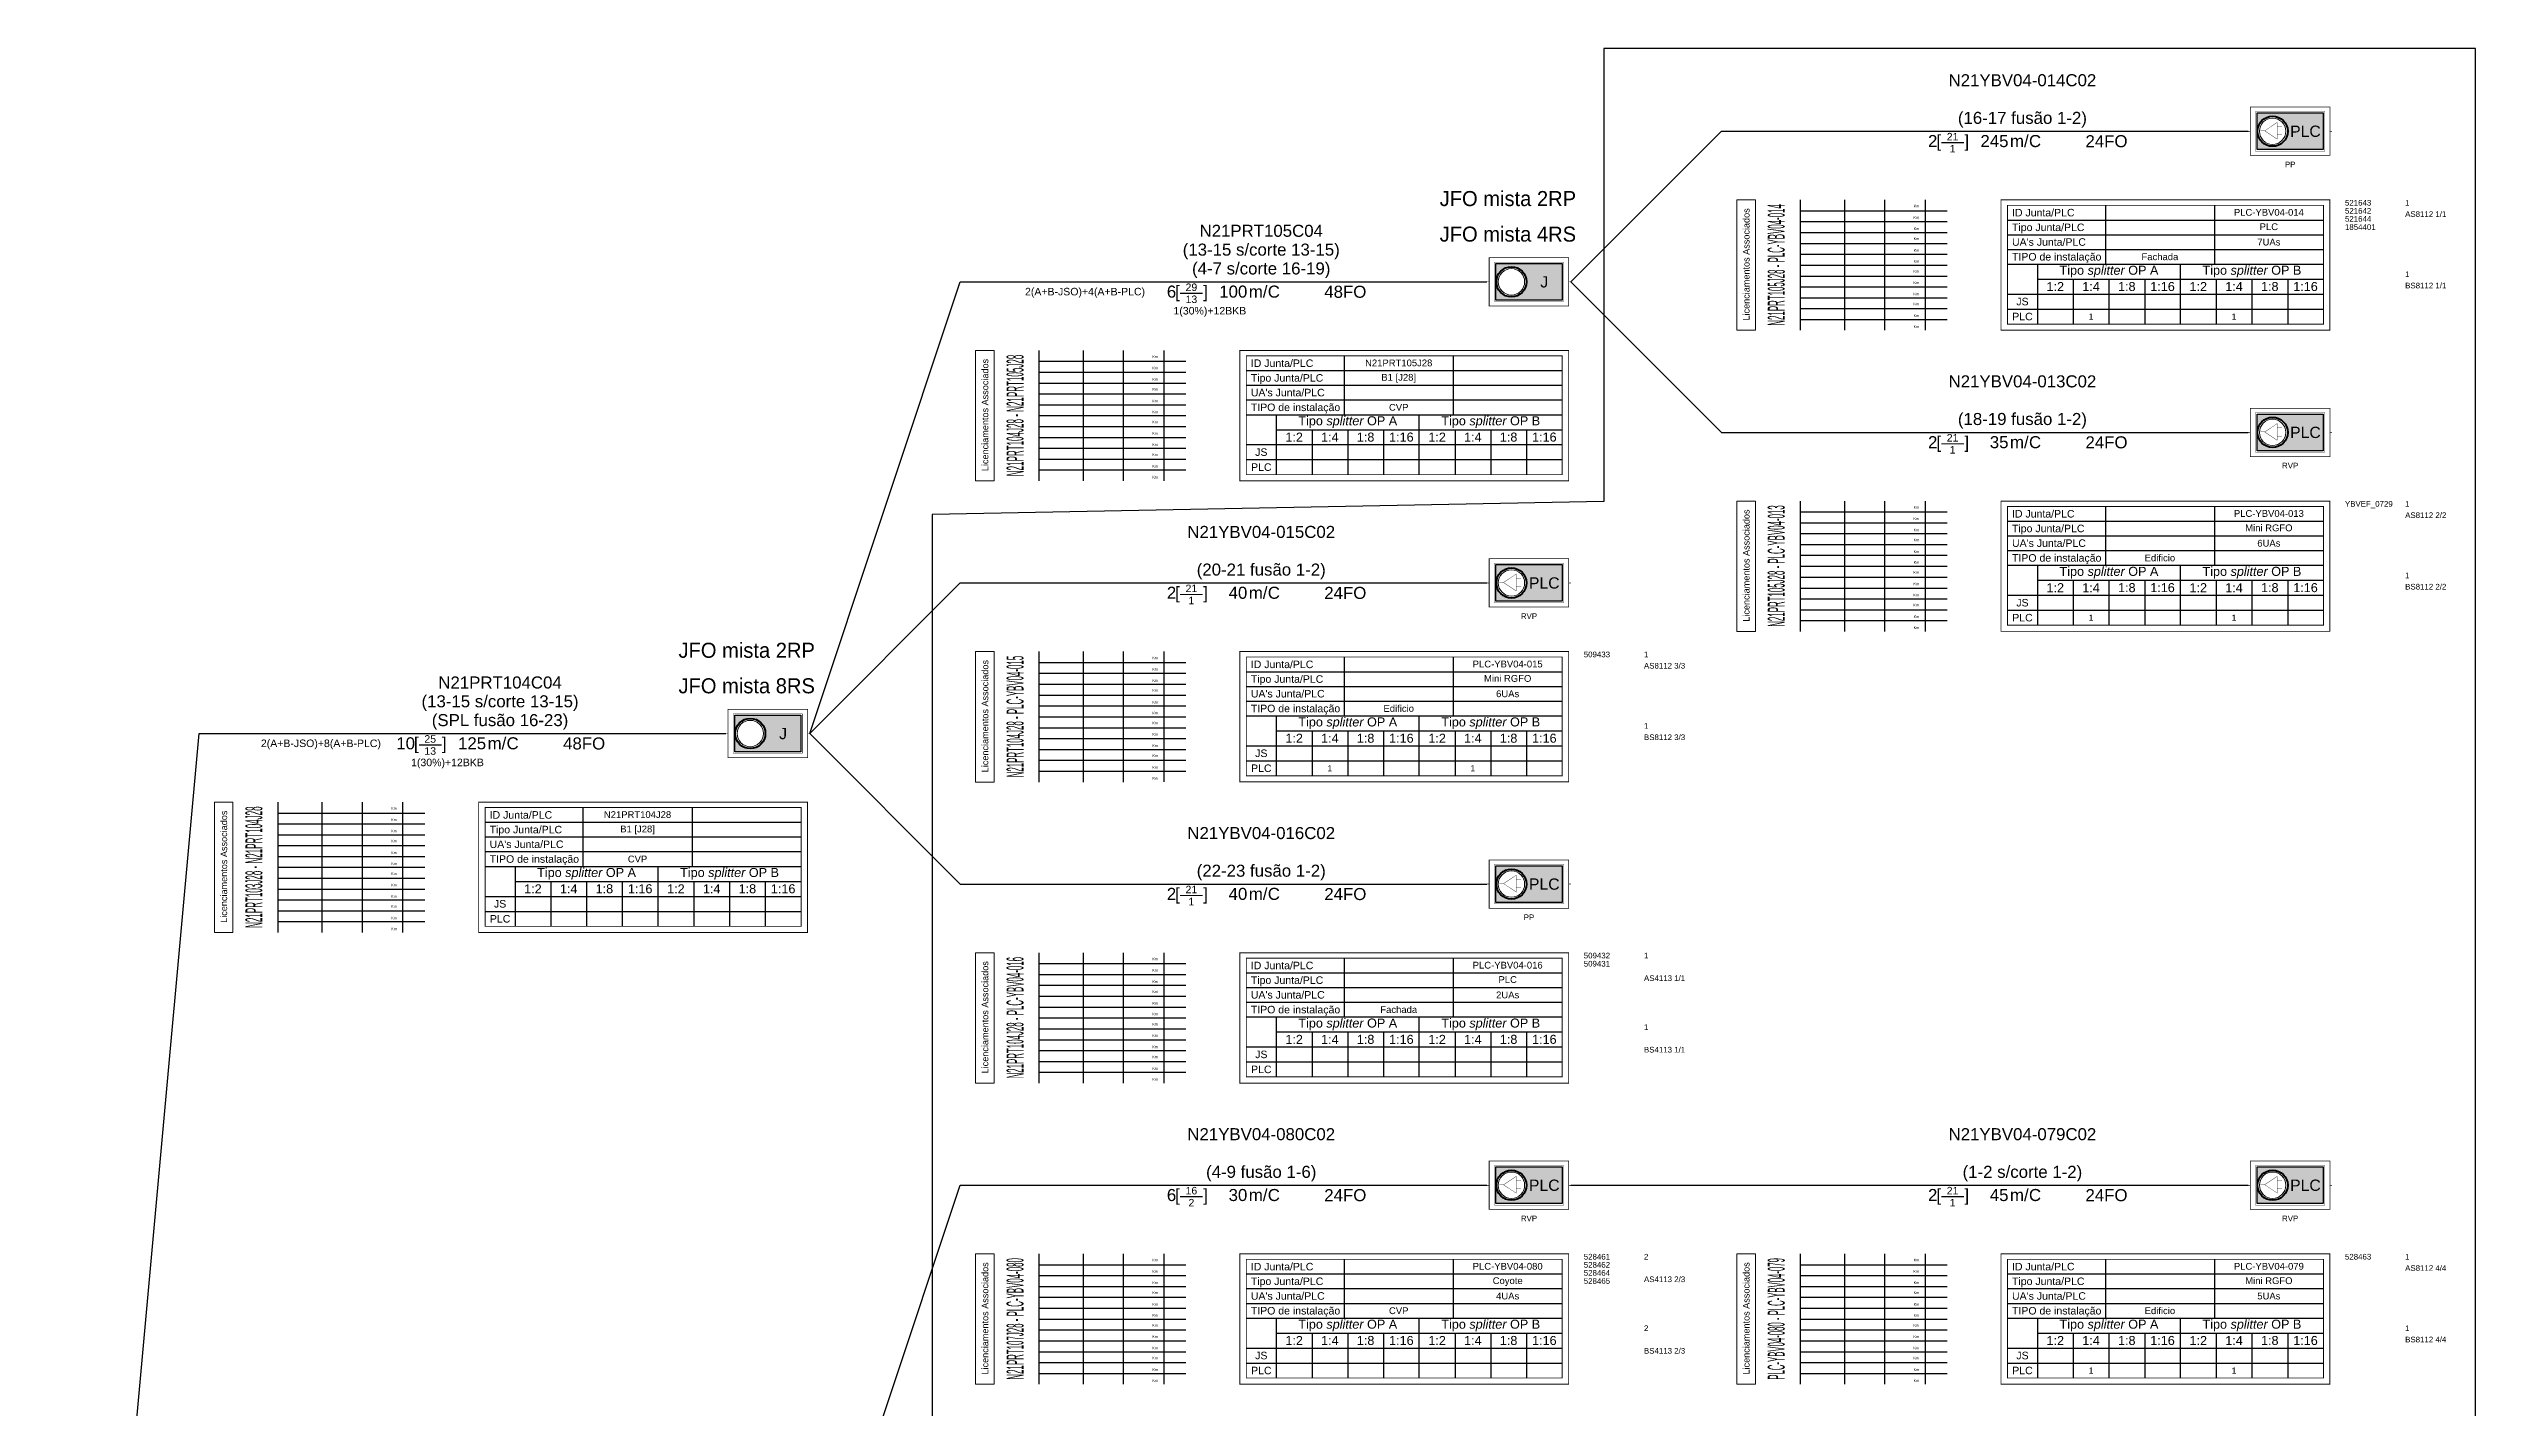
# Model space of a CAD drawing. Header units: metres. Extents: x 288 to 1034, y 827 to 7702.
# Drawn here: x 487.8 to 810.3, y 6764.5 to 6945 of the extents above; entities that cross this region are included whole.
import ezdxf
from ezdxf.enums import TextEntityAlignment as Align

# ---------------------------------------------------------------- set-up
doc = ezdxf.new("R2010")
doc.units = ezdxf.units.M
doc.header["$MEASUREMENT"] = 0
doc.set_wipeout_variables(frame=1)
for name, color, linetype in [('3-PROJ_FTTH_CABO', 7, 'Continuous'), ('3-PROJ_FTTH_JUNTA', 7, 'Continuous'), ('3-PROJ_FTTH_LICENCIAMENTOS', 7, 'Continuous'), ('3-PROJ_FTTH_PLC', 7, 'Continuous'), ('Ajusa STCE', 7, 'Continuous'), ('Licenciamentos Porto_4', 1, 'Continuous')]:
    doc.layers.add(name, color=color, linetype=linetype)
doc.styles.add('ARIAL', font='')
doc.styles.get('ARIAL').set_extended_font_data('Arial')

# ---------------------------------------------------------------- blocks, each defined once
blk = doc.blocks.new('*U9')
blk.add_hatch(color=31).paths.add_polyline_path([(9.97, -2.44), (1.18, -2.44), (1.18, 2.44), (9.97, 2.44)])
at = {"color": 7}
for points, const_width in [([(10.86, -3.21), (0.29, -3.21), (0.29, 3.21), (10.86, 3.21)], 0.0929), ([(10.17, -2.63), (0.99, -2.63), (0.99, 2.63), (10.17, 2.63)], 0.0465)]:
    blk.add_lwpolyline(points, close=True, dxfattribs=dict(at, const_width=const_width))
for points, const_width in [([(0.29, 0), (0, 0)], 0.0743), ([(11.15, 0), (10.86, 0)], 0.0743), ([(-40.78, -1.52), (-37.77, -1.52)], 0.15)]:
    blk.add_lwpolyline(points, dxfattribs=dict(at, const_width=const_width))
at = {"color": 31}
blk.add_lwpolyline([(9.97, -2.44), (1.18, -2.44), (1.18, 2.44), (9.97, 2.44)], close=True, dxfattribs=at)
at = {"color": 7, "ltscale": 0.001}
blk.add_lwpolyline([(10.86, -9.12, 0.12, 0.12, 0), (10.86, -9.12, 0.12, 0.12, 0), (-32.84, -9.12, 0.12, 0.12, 0), (-32.84, -26.43, 0.12, 0.12, 0), (10.86, -26.43, 0.12, 0.12, 0), (10.86, -26.43, 0.12, 0.12, 0), (10.86, -9.12, 0, 0, 0)], format="xyseb", dxfattribs=at)
at = {"color": 7, "ltscale": 0.001, "const_width": 0.12}
blk.add_lwpolyline([(10, -25.61), (10, -25.61), (-31.98, -25.61), (-31.98, -9.84), (10, -9.84), (10, -9.84)], close=True, dxfattribs=at)
at = {"color": 7}
for points in [[(-31.98, -11.79), (10, -11.79)], [(-18.98, -9.84), (-18.98, -17.65)], [(-4.49, -9.84), (-4.49, -17.65)], [(-31.98, -13.74), (10, -13.74)], [(-31.98, -15.69), (10, -15.69)], [(-31.98, -17.65), (10, -17.65)], [(-28, -17.65), (-28, -25.61)], [(-9, -25.61), (-9, -17.65)], [(-31.98, -21.63), (10, -21.63)], [(-28, -19.64), (10, -19.64)], [(-23.25, -19.64), (-23.25, -25.61)], [(-18.5, -19.64), (-18.5, -25.61)], [(-13.75, -19.64), (-13.75, -25.61)], [(-4.25, -19.64), (-4.25, -25.61)], [(0.5, -19.64), (0.5, -25.61)], [(5.25, -19.64), (5.25, -25.61)], [(-31.98, -23.62), (10, -23.62)], [(-31.98, -23.62), (-13.57, -23.62), (10, -23.62)]]:
    blk.add_lwpolyline(points, dxfattribs=at)
at = {"color": 7, "style": 'ARIAL'}
blk.add_text('[     ]  ', height=1.6, dxfattribs=at).set_placement((-35.85, -0.5), align=Align.TOP_RIGHT)
for s, p in [('Tipo Junta/PLC', (-31.38, -12.76)), ('ID Junta/PLC', (-31.38, -10.81)), ('TIPO de instalação', (-31.38, -16.67)), ("UA's Junta/PLC", (-31.38, -14.71))]:
    blk.add_text(s, height=1, dxfattribs=at).set_placement(p, align=Align.MIDDLE_LEFT)
for s, p in [('JS', (-29.99, -22.62)), ('PLC', (-29.99, -24.61))]:
    blk.add_text(s, height=1, dxfattribs=at).set_placement(p, align=Align.MIDDLE_CENTER)
at = {"insert": (-31.65, -0.5), "char_height": 1.6, "width": 2.8224, "attachment_point": 1, "style": 'ARIAL'}
blk.add_mtext('m/', dxfattribs=at)
at = {"color": 7, "ltscale": 0.001, "char_height": 1.2, "attachment_point": 5, "style": 'ARIAL'}
for s, insert, width in [('{\\C114;Tipo \\fArial|b0|i1|c0|p34;splitter\\fArial|b0|i0|c0|p34; OP A}', (-18.5, -18.64), 14.6912), ('{\\C10;Tipo \\fArial|b0|i1|c0|p34;splitter\\fArial|b0|i0|c0|p34; OP B}', (0.5, -18.64), 14.6912), ('{\\C114;1:2}', (-25.63, -20.63), 4.1115), ('{\\C114;1:4}', (-20.88, -20.63), 4.1115), ('{\\C114;1:8}', (-16.13, -20.63), 4.1115), ('{\\C114;1:16}', (-11.38, -20.63), 4.1115), ('{\\C10;1:2}', (-6.63, -20.63), 4.1115), ('{\\C10;1:4}', (-1.88, -20.63), 4.1115), ('{\\C10;1:8}', (2.87, -20.63), 4.1115), ('{\\C10;1:16}', (7.62, -20.63), 4.1115)]:
    blk.add_mtext(s, dxfattribs=dict(at, insert=insert, width=width))
at = {"color": 7, "style": 'ARIAL'}
for tag, p in [('ID_CABO', (-30, 5.5)), ('ID_CABO2', (-30, 3)), ('ID_CABO3', (-30, 0.5))]:
    blk.add_attdef(tag, text='', height=1.6, dxfattribs=at).set_placement(p, align=Align.BOTTOM_CENTER)
at = {"color": 7, "lineweight": 0, "style": 'ARIAL'}
blk.add_attdef('FO_ACTIVAS', text='', height=1.6, dxfattribs=at).set_placement((-41.3, -0.5), align=Align.TOP_RIGHT)
for tag, height, p in [('FO_RESERVA', 1, (-39.28, -2.32)), ('FO_MORTAS', 1, (-39.28, -0.72)), ('TIPO_PLC', 0.9, (2.75, -12.68)), ('PLC', 0.9, (2.75, -10.77)), ('UA_PLC', 0.9, (2.75, -14.72)), ('INSTALACAO', 0.9, (-11.73, -16.67)), ('NPOL_CVP', 0.9, (2.75, -16.66))]:
    blk.add_attdef(tag, text='', height=height, dxfattribs=at).set_placement(p, align=Align.MIDDLE_CENTER)
at = {"color": 7, "style": 'ARIAL'}
blk.add_attdef('METROS', text='', height=1.6, dxfattribs=at).set_placement((-31.85, -0.5), align=Align.TOP_RIGHT)
for tag, height, p in [('TIPO_INSTALACAO', 1.6, (-29.13, -0.5)), ('CAPACIDADE', 1.6, (-21.62, -0.52)), ('BID1', 0.75, (12.86, -9.12)), ('BID2', 0.75, (12.86, -10.2)), ('BID3', 0.75, (12.86, -11.27)), ('BID4', 0.75, (12.86, -12.35)), ('BID5', 0.75, (12.86, -13.42)), ('BID6', 0.75, (12.86, -14.5)), ('BID7', 0.75, (12.86, -15.57)), ('BID8', 0.75, (12.86, -16.65)), ('BID9', 0.75, (12.86, -17.73)), ('BID10', 0.75, (12.86, -18.8)), ('BID11', 0.75, (12.86, -19.88)), ('BID12', 0.75, (12.86, -20.95)), ('BID13', 0.75, (12.86, -22.03)), ('BID14', 0.75, (12.86, -23.11)), ('BID15', 0.75, (12.86, -24.18)), ('BID16', 0.75, (12.86, -25.26)), ('BID17', 0.75, (12.86, -26.33)), ('BID18', 0.75, (12.86, -27.41)), ('BID19', 0.75, (12.86, -28.49)), ('BID20', 0.75, (12.86, -29.56)), ('BID21', 0.75, (12.86, -30.64)), ('BID22', 0.75, (12.86, -31.71)), ('BID23', 0.75, (12.86, -32.79)), ('BID24', 0.75, (12.86, -33.86))]:
    blk.add_attdef(tag, text='', height=height, dxfattribs=at).set_placement(p, align=Align.TOP_LEFT)
at = {"color": 1, "lineweight": 0, "style": 'ARIAL'}
blk.add_attdef('ALOCAÇÃO_RDS', text='', height=0.8, dxfattribs=at).set_placement((-0.89, -4.35), align=Align.MIDDLE_RIGHT)
at = {"color": 7, "style": 'ARIAL'}
for tag, p in [('N_RAISER(X)', (5.58, -4.41)), ('F.B.(X)', (5.58, -5.81))]:
    blk.add_attdef(tag, text='', height=0.75, dxfattribs=at).set_placement(p, align=Align.MIDDLE_CENTER)
at = {"color": 1, "lineweight": 0, "style": 'ARIAL'}
blk.add_attdef('FO_RDS', text='', height=0.8, dxfattribs=at).set_placement((12.09, -4.35), align=Align.MIDDLE_LEFT)
at = {"color": 7, "lineweight": 0, "style": 'ARIAL'}
blk.add_attdef('MORADA', text='', height=0.75, dxfattribs=at).set_placement((10.86, -7.21), align=Align.MIDDLE_RIGHT)
at = {"color": 114, "style": 'ARIAL'}
for tag, p in [('FA_OPA', (20.86, -9.12)), ('A_SPL_1', (20.86, -10.62)), ('A_SPL_2', (20.86, -12.12)), ('A_SPL_3', (20.86, -13.62)), ('A_SPL_4', (20.86, -15.12)), ('A_SPL_5', (20.86, -16.62))]:
    blk.add_attdef(tag, text='', height=0.75, dxfattribs=at).set_placement(p, align=Align.TOP_LEFT)
at = {"color": 1, "style": 'ARIAL'}
for tag, p in [('FA_OPB', (20.86, -18.62)), ('B_SPL_1', (20.86, -20.12)), ('B_SPL_2', (20.86, -21.62)), ('B_SPL_3', (20.86, -23.12)), ('B_SPL_4', (20.86, -24.62)), ('B_SPL_5', (20.86, -26.12))]:
    blk.add_attdef(tag, text='', height=0.75, dxfattribs=at).set_placement(p, align=Align.TOP_LEFT)
at = {"color": 114, "style": 'ARIAL'}
for tag, p in [('(J)1:2_A', (-25.63, -22.62)), ('(J)1:4_A', (-20.88, -22.62)), ('(J)1:8_A', (-16.13, -22.62)), ('(J)1:16_A', (-11.38, -22.62)), ('(P)1:2_A', (-25.63, -24.61)), ('(P)1:4_A', (-20.88, -24.61)), ('(P)1:8_A', (-16.13, -24.61)), ('(P)1:16_A', (-11.38, -24.61))]:
    blk.add_attdef(tag, text='', height=0.8, dxfattribs=at).set_placement(p, align=Align.MIDDLE_CENTER)
at = {"color": 10, "style": 'ARIAL'}
for tag, p in [('(J)1:2_B', (-6.63, -22.62)), ('(J)1:4_B', (-1.88, -22.62)), ('(J)1:8_B', (2.87, -22.62)), ('(J)1:16_B', (7.62, -22.62)), ('(P)1:2_B', (-6.63, -24.61)), ('(P)1:4_B', (-1.88, -24.61)), ('(P)1:8_B', (2.87, -24.61)), ('(P)1:16_B', (7.62, -24.61))]:
    blk.add_attdef(tag, text='', height=0.8, dxfattribs=at).set_placement(p, align=Align.MIDDLE_CENTER)
at = {"color": 7, "lineweight": 0}
blk.add_wipeout([(3.7, -1.95), (3.43, -1.99), (3.09, -2), (2.79, -1.95), (2.57, -1.88), (2.34, -1.78), (2.03, -1.59), (1.77, -1.34), (1.58, -1.1), (1.47, -0.92), (1.35, -0.61), (1.28, -0.33), (1.25, 0), (1.3, 0.42), (1.38, 0.7), (1.51, 0.98), (1.63, 1.17), (1.83, 1.4), (1.98, 1.55), (2.18, 1.69), (2.4, 1.81), (2.69, 1.92), (2.92, 1.97), (3.27, 2), (3.51, 1.99), (3.73, 1.94), (3.98, 1.87), (4.15, 1.79), (4.31, 1.7), (4.51, 1.56), (4.66, 1.42), (4.79, 1.28), (4.96, 1.05), (5.05, 0.88), (5.15, 0.64), (5.21, 0.41), (5.25, 0.11), (5.23, -0.32), (5.19, -0.52), (5.11, -0.74), (4.96, -1.04), (4.78, -1.3), (4.57, -1.51), (4.25, -1.74), (3.96, -1.87)], dxfattribs=at)
at = {"color": 7, "const_width": 0.0465}
for points in [[(1.63, 0.06), (2.2, 0.06)], [(3.87, 0.62), (4.5, 0.62)], [(3.87, -0.49), (4.5, -0.49)]]:
    blk.add_lwpolyline(points, dxfattribs=at)
blk.add_lwpolyline([(2.2, 0.06), (3.87, -1.05), (3.87, 1.18)], close=True, dxfattribs=at)
at = {"color": 7, "lineweight": 40}
blk.add_circle((3.25, 0), 2, dxfattribs=at)
at = {"color": 7, "lineweight": 0}
blk.add_circle((3.25, 0), 1.75, dxfattribs=at)
blk.add_circle((3.25, 0), 1.75, dxfattribs=at)
at = {"color": 7, "style": 'ARIAL'}
blk.add_text('PLC', height=1.5, dxfattribs=at).set_placement((7.61, 0), align=Align.MIDDLE_CENTER)
blk = doc.blocks.new('Troço Sinoptico')
at = {"color": 7, "lineweight": 0, "style": 'ARIAL'}
for tag, p in [('D1', (-16.57, -9.75)), ('T1', (-10.78, -9.77)), ('E1', (-1.22, -9.77)), ('D2', (-16.57, -11.26))]:
    blk.add_attdef(tag, text='', height=0.631, dxfattribs=at).set_placement(p, align=Align.MIDDLE_CENTER)
blk.add_attdef('XXX1', text='', height=0.631, dxfattribs=at).set_placement((-4.58, -9.81), align=Align.MIDDLE_RIGHT)
at = {"color": 7}
blk.add_wipeout([(-27.96, -26.44), (-27.96, -9.12), (0, -9.12), (0, -26.43)], dxfattribs=at)
at = {"color": 7, "lineweight": 0}
blk.add_lwpolyline([(-27.96, -26.44), (-25.49, -26.44), (-25.49, -9.12), (-27.96, -9.12)], close=True, dxfattribs=at)
at = {"color": 7}
for points in [[(-19.54, -9.12), (-19.54, -26.44)], [(-13.66, -9.12), (-13.66, -17.78)], [(-8.33, -9.12), (-8.33, -17.78)], [(-2.94, -9.12), (-2.94, -17.77)], [(-19.54, -10.56), (0, -10.56)], [(-19.54, -12), (0, -12)], [(-19.54, -13.44), (0, -13.44)], [(-19.54, -14.89), (0, -14.89)], [(-19.54, -16.33), (0, -16.33)], [(-19.54, -17.77), (0, -17.77)], [(-19.54, -19.23), (0, -19.23)], [(-13.66, -17.78), (-13.66, -26.44)], [(-8.33, -17.78), (-8.33, -26.44)], [(-2.94, -17.78), (-2.94, -26.43)], [(-19.54, -20.67), (0, -20.67)], [(-19.54, -22.11), (0, -22.11)], [(-19.54, -23.55), (0, -23.55)], [(-19.54, -24.99), (0, -24.99)]]:
    blk.add_lwpolyline(points, dxfattribs=at)
at = {"color": 7, "lineweight": 0, "true_color": 0xffffff, "insert": (-26.69, -17.69), "char_height": 0.865, "width": 17.7947, "attachment_point": 5, "rotation": 90, "style": 'ARIAL'}
blk.add_mtext('Licenciamentos Associados', dxfattribs=at)
at = {"color": 7, "lineweight": 0, "char_height": 0.355, "width": 6.2282, "attachment_point": 2, "style": 'ARIAL'}
for insert in [(-4.1, -11.28), (-4.09, -9.77), (-4.09, -12.78), (-4.09, -14.1), (-4.09, -15.66), (-4.1, -18.43), (-4.09, -17.1), (-4.1, -19.94), (-4.1, -21.44), (-4.1, -22.77), (-4.09, -24.32), (-4.09, -25.77)]:
    blk.add_mtext('Km', dxfattribs=dict(at, insert=insert))
at = {"color": 7, "lineweight": 0, "style": 'ARIAL', "width": 0.580821}
blk.add_attdef('ORIGEM-DESTINO', text='', height=2.25, rotation=90, dxfattribs=at).set_placement((-21.59, -25.83), (-21.59, -9.68), align=Align.FIT)
at = {"color": 7, "lineweight": 0, "style": 'ARIAL'}
for tag, p in [('D3', (-16.57, -12.76)), ('T2', (-10.78, -11.28)), ('T3', (-10.78, -12.77)), ('E2', (-1.22, -11.3)), ('E3', (-1.22, -12.78)), ('D4', (-16.57, -14.09)), ('D5', (-16.57, -15.64)), ('T4', (-10.78, -14.1)), ('T5', (-10.78, -15.65)), ('E4', (-1.22, -14.1)), ('E5', (-1.22, -15.65)), ('D6', (-16.57, -17.08)), ('D7', (-16.57, -18.42)), ('T6', (-10.78, -17.09)), ('T7', (-10.78, -18.43)), ('E7', (-1.22, -18.43)), ('E6', (-1.22, -17.09)), ('D10', (-16.57, -22.75)), ('D8', (-16.57, -19.93)), ('D9', (-16.57, -21.42)), ('T10', (-10.78, -22.77)), ('T8', (-10.79, -19.94)), ('T9', (-10.79, -21.44)), ('E10', (-1.22, -22.77)), ('E8', (-1.22, -19.97)), ('E9', (-1.22, -21.45)), ('D11', (-16.57, -24.3)), ('D12', (-16.57, -25.74)), ('T12', (-10.79, -25.76)), ('T11', (-10.79, -24.31)), ('E11', (-1.22, -24.31)), ('E12', (-1.22, -25.76))]:
    blk.add_attdef(tag, text='', height=0.631, dxfattribs=at).set_placement(p, align=Align.MIDDLE_CENTER)
for tag, p in [('XXX2', (-4.59, -11.32)), ('XXX3', (-4.58, -12.81)), ('XXX4', (-4.59, -14.14)), ('XXX5', (-4.58, -15.69)), ('XXX7', (-4.59, -18.47)), ('XXX6', (-4.58, -17.13)), ('XXX10', (-4.59, -22.81)), ('XXX8', (-4.59, -19.98)), ('XXX9', (-4.59, -21.48)), ('XXX11', (-4.58, -24.35)), ('XXX12', (-4.58, -25.8))]:
    blk.add_attdef(tag, text='', height=0.631, dxfattribs=at).set_placement(p, align=Align.MIDDLE_RIGHT)
at = {"color": 7, "lineweight": 0, "style": 'ARIAL', "flags": 1}
blk.add_attdef('ID', text='', height=0.631, dxfattribs=at).set_placement((-13.98, -27.67), align=Align.MIDDLE_CENTER)
at = {"layer": 'Defpoints', "flags": 1}
for tag, p in [('TROCO', (-28.25, -8.29)), ('GAMA', (-13.98, -8.55))]:
    blk.add_attdef(tag, p, '', height=2.16, dxfattribs=at)
blk = doc.blocks.new('*U6')
blk.add_hatch(color=31).paths.add_polyline_path([(9.97, -2.44), (1.18, -2.44), (1.18, 2.44), (9.97, 2.44)])
at = {"color": 7}
for points, const_width in [([(10.86, -3.21), (0.29, -3.21), (0.29, 3.21), (10.86, 3.21)], 0.0929), ([(10.17, -2.63), (0.99, -2.63), (0.99, 2.63), (10.17, 2.63)], 0.0465)]:
    blk.add_lwpolyline(points, close=True, dxfattribs=dict(at, const_width=const_width))
for points, const_width in [([(0.29, 0), (0, 0)], 0.0743), ([(11.15, 0), (10.86, 0)], 0.0743), ([(-40.78, -1.52), (-37.77, -1.52)], 0.15)]:
    blk.add_lwpolyline(points, dxfattribs=dict(at, const_width=const_width))
at = {"color": 31}
blk.add_lwpolyline([(9.97, -2.44), (1.18, -2.44), (1.18, 2.44), (9.97, 2.44)], close=True, dxfattribs=at)
at = {"color": 7, "ltscale": 0.001}
blk.add_lwpolyline([(10.86, -9.12, 0.12, 0.12, 0), (10.86, -9.12, 0.12, 0.12, 0), (-32.84, -9.12, 0.12, 0.12, 0), (-32.84, -26.43, 0.12, 0.12, 0), (10.86, -26.43, 0.12, 0.12, 0), (10.86, -26.43, 0.12, 0.12, 0), (10.86, -9.12, 0, 0, 0)], format="xyseb", dxfattribs=at)
at = {"color": 7, "ltscale": 0.001, "const_width": 0.12}
blk.add_lwpolyline([(10, -25.61), (10, -25.61), (-31.98, -25.61), (-31.98, -9.84), (10, -9.84), (10, -9.84)], close=True, dxfattribs=at)
at = {"color": 7}
for points in [[(-31.98, -11.79), (10, -11.79)], [(-18.98, -9.84), (-18.98, -17.65)], [(-4.49, -9.84), (-4.49, -17.65)], [(-31.98, -13.74), (10, -13.74)], [(-31.98, -15.69), (10, -15.69)], [(-31.98, -17.65), (10, -17.65)], [(-28, -17.65), (-28, -25.61)], [(-9, -25.61), (-9, -17.65)], [(-31.98, -21.63), (10, -21.63)], [(-28, -19.64), (10, -19.64)], [(-23.25, -19.64), (-23.25, -25.61)], [(-18.5, -19.64), (-18.5, -25.61)], [(-13.75, -19.64), (-13.75, -25.61)], [(-4.25, -19.64), (-4.25, -25.61)], [(0.5, -19.64), (0.5, -25.61)], [(5.25, -19.64), (5.25, -25.61)], [(-31.98, -23.62), (10, -23.62)], [(-31.98, -23.62), (-13.57, -23.62), (10, -23.62)]]:
    blk.add_lwpolyline(points, dxfattribs=at)
at = {"color": 7, "style": 'ARIAL'}
for s, height, p in [('J', 1.5, (7.61, 0)), ('JS', 1, (-29.99, -22.62)), ('PLC', 1, (-29.99, -24.61))]:
    blk.add_text(s, height=height, dxfattribs=at).set_placement(p, align=Align.MIDDLE_CENTER)
blk.add_text('[     ]  ', height=1.6, dxfattribs=at).set_placement((-35.85, -0.5), align=Align.TOP_RIGHT)
for s, p in [('Tipo Junta/PLC', (-31.38, -12.76)), ('ID Junta/PLC', (-31.38, -10.81)), ('TIPO de instalação', (-31.38, -16.67)), ("UA's Junta/PLC", (-31.38, -14.71))]:
    blk.add_text(s, height=1, dxfattribs=at).set_placement(p, align=Align.MIDDLE_LEFT)
at = {"insert": (-31.65, -0.5), "char_height": 1.6, "width": 2.8224, "attachment_point": 1, "style": 'ARIAL'}
blk.add_mtext('m/', dxfattribs=at)
at = {"color": 7, "ltscale": 0.001, "char_height": 1.2, "attachment_point": 5, "style": 'ARIAL'}
for s, insert, width in [('{\\C114;Tipo \\fArial|b0|i1|c0|p34;splitter\\fArial|b0|i0|c0|p34; OP A}', (-18.5, -18.64), 14.6912), ('{\\C10;Tipo \\fArial|b0|i1|c0|p34;splitter\\fArial|b0|i0|c0|p34; OP B}', (0.5, -18.64), 14.6912), ('{\\C114;1:2}', (-25.63, -20.63), 4.1115), ('{\\C114;1:4}', (-20.88, -20.63), 4.1115), ('{\\C114;1:8}', (-16.13, -20.63), 4.1115), ('{\\C114;1:16}', (-11.38, -20.63), 4.1115), ('{\\C10;1:2}', (-6.63, -20.63), 4.1115), ('{\\C10;1:4}', (-1.88, -20.63), 4.1115), ('{\\C10;1:8}', (2.87, -20.63), 4.1115), ('{\\C10;1:16}', (7.62, -20.63), 4.1115)]:
    blk.add_mtext(s, dxfattribs=dict(at, insert=insert, width=width))
at = {"color": 7, "style": 'ARIAL'}
for tag, p in [('ID_CABO', (-30, 5.5)), ('ID_CABO2', (-30, 3)), ('ID_CABO3', (-30, 0.5))]:
    blk.add_attdef(tag, text='', height=1.6, dxfattribs=at).set_placement(p, align=Align.BOTTOM_CENTER)
at = {"color": 7, "lineweight": 0, "style": 'ARIAL'}
blk.add_attdef('FO_ACTIVAS', text='', height=1.6, dxfattribs=at).set_placement((-41.3, -0.5), align=Align.TOP_RIGHT)
for tag, height, p in [('FO_RESERVA', 1, (-39.28, -2.32)), ('FO_MORTAS', 1, (-39.28, -0.72)), ('TIPO_JUNTA', 0.9, (-11.73, -12.68)), ('JUNTA', 0.9, (-11.73, -10.77)), ('INSTALACAO', 0.9, (-11.73, -16.67)), ('NPOL_CVP', 0.9, (2.75, -16.66))]:
    blk.add_attdef(tag, text='', height=height, dxfattribs=at).set_placement(p, align=Align.MIDDLE_CENTER)
at = {"color": 7, "style": 'ARIAL'}
blk.add_attdef('METROS', text='', height=1.6, dxfattribs=at).set_placement((-31.85, -0.5), align=Align.TOP_RIGHT)
for tag, p in [('TIPO_INSTALACAO', (-29.13, -0.5)), ('CAPACIDADE', (-21.62, -0.52))]:
    blk.add_attdef(tag, text='', height=1.6, dxfattribs=at).set_placement(p, align=Align.TOP_LEFT)
at = {"color": 4, "lineweight": 0, "style": 'ARIAL'}
blk.add_attdef('ALOCAÇÃO_RDP', text='', height=0.8, dxfattribs=at).set_placement((-0.91, -2.81), align=Align.MIDDLE_RIGHT)
blk.add_attdef('FO_RDP', text='', height=0.8, dxfattribs=at).set_placement((12.06, -2.81), align=Align.MIDDLE_LEFT)
at = {"color": 5, "lineweight": 0, "style": 'ARIAL'}
blk.add_attdef('FO_RTR+BKB', text='', height=0.8, dxfattribs=at).set_placement((12.07, -1.2), align=Align.MIDDLE_LEFT)
at = {"color": 1, "lineweight": 0, "style": 'ARIAL'}
blk.add_attdef('ALOCAÇÃO_RDS', text='', height=0.8, dxfattribs=at).set_placement((-0.89, -4.35), align=Align.MIDDLE_RIGHT)
blk.add_attdef('FO_RDS', text='', height=0.8, dxfattribs=at).set_placement((12.09, -4.35), align=Align.MIDDLE_LEFT)
at = {"color": 7, "lineweight": 0, "style": 'ARIAL'}
blk.add_attdef('MORADA', text='', height=0.75, dxfattribs=at).set_placement((10.86, -7.21), align=Align.MIDDLE_RIGHT)
at = {"color": 114, "style": 'ARIAL'}
for tag, p in [('(J)1:2_A', (-25.63, -22.62)), ('(J)1:4_A', (-20.88, -22.62)), ('(J)1:8_A', (-16.13, -22.62)), ('(J)1:16_A', (-11.38, -22.62)), ('(P)1:2_A', (-25.63, -24.61)), ('(P)1:4_A', (-20.88, -24.61)), ('(P)1:8_A', (-16.13, -24.61)), ('(P)1:16_A', (-11.38, -24.61))]:
    blk.add_attdef(tag, text='', height=0.8, dxfattribs=at).set_placement(p, align=Align.MIDDLE_CENTER)
at = {"color": 10, "style": 'ARIAL'}
for tag, p in [('(J)1:2_B', (-6.63, -22.62)), ('(J)1:4_B', (-1.88, -22.62)), ('(J)1:8_B', (2.87, -22.62)), ('(J)1:16_B', (7.62, -22.62)), ('(P)1:2_B', (-6.63, -24.61)), ('(P)1:4_B', (-1.88, -24.61)), ('(P)1:8_B', (2.87, -24.61)), ('(P)1:16_B', (7.62, -24.61))]:
    blk.add_attdef(tag, text='', height=0.8, dxfattribs=at).set_placement(p, align=Align.MIDDLE_CENTER)
at = {"color": 7, "lineweight": 0}
blk.add_wipeout([(3.7, -1.95), (3.43, -1.99), (3.09, -2), (2.79, -1.95), (2.57, -1.88), (2.34, -1.78), (2.03, -1.59), (1.77, -1.34), (1.58, -1.1), (1.47, -0.92), (1.35, -0.61), (1.28, -0.33), (1.25, 0), (1.3, 0.42), (1.38, 0.7), (1.51, 0.98), (1.63, 1.17), (1.83, 1.4), (1.98, 1.55), (2.18, 1.69), (2.4, 1.81), (2.69, 1.92), (2.92, 1.97), (3.27, 2), (3.51, 1.99), (3.73, 1.94), (3.98, 1.87), (4.15, 1.79), (4.31, 1.7), (4.51, 1.56), (4.66, 1.42), (4.79, 1.28), (4.96, 1.05), (5.05, 0.88), (5.15, 0.64), (5.21, 0.41), (5.25, 0.11), (5.23, -0.32), (5.19, -0.52), (5.11, -0.74), (4.96, -1.04), (4.78, -1.3), (4.57, -1.51), (4.25, -1.74), (3.96, -1.87)], dxfattribs=at)
at = {"color": 7, "lineweight": 40}
blk.add_circle((3.25, 0), 2, dxfattribs=at)
at = {"color": 7, "lineweight": 0}
blk.add_circle((3.25, 0), 1.75, dxfattribs=at)
blk.add_circle((3.25, 0), 1.75, dxfattribs=at)

msp = doc.modelspace()

# ---------------------------------------------------------------- linework, layer by layer
at = {"layer": '3-PROJ_FTTH_CABO'}
for points in [[(690.1, 6913.98), (710.1, 6933.98)], [(710.1, 6933.98), (780.1, 6933.98)], [(588.95, 6853.98), (608.95, 6913.98)], [(608.95, 6913.98), (678.95, 6913.98)], [(690.1, 6913.98), (710.1, 6893.98)], [(710.1, 6893.98), (780.1, 6893.98)], [(588.95, 6853.98), (608.95, 6873.98)], [(608.95, 6873.98), (678.95, 6873.98)], [(487.8, 6633.98), (507.8, 6853.98)], [(507.8, 6853.98), (577.8, 6853.98)], [(588.95, 6853.98), (608.95, 6833.98)], [(608.95, 6833.98), (678.95, 6833.98)], [(588.95, 6733.98), (608.95, 6793.98)], [(608.95, 6793.98), (678.95, 6793.98)], [(710.1, 6793.98), (780.1, 6793.98)]]:
    msp.add_lwpolyline(points, dxfattribs=at)

# ---------------------------------------------------------------- block references
at = {"layer": '3-PROJ_FTTH_LICENCIAMENTOS'}
ref = msp.add_blockref('Troço Sinoptico', (638.95, 6913.98), dxfattribs=at)
ref.add_attrib('ORIGEM-DESTINO', 'N21PRT104J28 - N21PRT105J28', dxfattribs={"layer": '0', "color": 7, "lineweight": 0, "height": 2.2526, "rotation": 90, "style": 'ARIAL', "width": 0.33935}).set_placement((617.36, 6888.16), (617.36, 6904.3), align=Align.FIT)
ref = msp.add_blockref('Troço Sinoptico', (537.8, 6853.98), dxfattribs=at)
ref.add_attrib('ORIGEM-DESTINO', 'N21PRT103J28 - N21PRT104J28', dxfattribs={"layer": '0', "color": 7, "lineweight": 0, "height": 2.2526, "rotation": 90, "style": 'ARIAL', "width": 0.33935}).set_placement((516.21, 6828.16), (516.21, 6844.3), align=Align.FIT)

# ---------------------------------------------------------------- texts
at = {"layer": 'Ajusa STCE', "color": 4, "lineweight": 30, "char_height": 2, "width": 29.5478, "attachment_point": 1}
for s, insert in [('\\pxt0;JFO mista 2RP', (672.66, 6926.04)), ('\\pxt0;JFO mista 4RS', (672.66, 6921.32)), ('\\pxt0;JFO mista 2RP', (571.51, 6866.04)), ('\\pxt0;JFO mista 8RS', (571.51, 6861.32))]:
    msp.add_mtext(s, dxfattribs=dict(at, insert=insert))
at = {"layer": 'Ajusa STCE', "color": 3, "lineweight": 30, "char_height": 1, "width": 29.5478, "attachment_point": 1}
for s, insert in [('\\pxt0;{\\fArial|b0|i0|c0|p34;2(A+B-JSO)+4(A+B-PLC)}', (617.56, 6913.18)), ('\\pxt0;{\\fArial|b0|i0|c0|p34;1(30%)+12BKB}', (637.29, 6910.64)), ('\\pxt0;{\\fArial|b0|i0|c0|p34;2(A+B-JSO)+8(A+B-PLC)}', (516.02, 6853.18)), ('\\pxt0;{\\fArial|b0|i0|c0|p34;1(30%)+12BKB}', (535.98, 6850.64))]:
    msp.add_mtext(s, dxfattribs=dict(at, insert=insert))

# ---------------------------------------------------------------- next in the draw order: block references
at = {"layer": '3-PROJ_FTTH_JUNTA'}
for p, values in [((678.95, 6913.98), {'JUNTA': 'N21PRT105J28', 'TIPO_JUNTA': 'B1 [J28]', 'INSTALACAO': 'CVP', 'ID_CABO': 'N21PRT105C04', 'ID_CABO2': '(13-15 s/corte 13-15)', 'ID_CABO3': '(4-7 s/corte 16-19)', 'FO_ACTIVAS': '6', 'FO_MORTAS': '29', 'FO_RESERVA': '13', 'METROS': '100', 'TIPO_INSTALACAO': 'C', 'CAPACIDADE': '48FO'}), ((577.8, 6853.98), {'JUNTA': 'N21PRT104J28', 'TIPO_JUNTA': 'B1 [J28]', 'INSTALACAO': 'CVP', 'ID_CABO': 'N21PRT104C04', 'ID_CABO2': '(13-15 s/corte 13-15)', 'ID_CABO3': '(SPL fusão 16-23)', 'FO_ACTIVAS': '10', 'FO_MORTAS': '25', 'FO_RESERVA': '13', 'METROS': '125', 'TIPO_INSTALACAO': 'C', 'CAPACIDADE': '48FO'})]:
    msp.add_blockref('*U6', p, dxfattribs=at).add_auto_attribs(values)
at = {"layer": '3-PROJ_FTTH_PLC'}
for p, values in [((780.1, 6933.98), {'PLC': 'PLC-YBV04-014', 'TIPO_PLC': 'PLC', 'UA_PLC': '7UAs', 'INSTALACAO': 'Fachada', '(P)1:4_A': '1', '(P)1:4_B': '1', 'BID1': '521643', 'BID2': '521642', 'BID3': '521644', 'BID4': '1854401', 'FA_OPA': '1', 'A_SPL_1': 'AS8112 1/1', 'FA_OPB': '1', 'B_SPL_1': 'BS8112 1/1', 'N_RAISER(X)': 'PP', 'ID_CABO': 'N21YBV04-014C02', 'ID_CABO3': '(16-17 fusão 1-2)', 'FO_ACTIVAS': '2', 'FO_MORTAS': '21', 'FO_RESERVA': '1', 'METROS': '245', 'TIPO_INSTALACAO': 'C', 'CAPACIDADE': '24FO'}), ((780.1, 6893.98), {'PLC': 'PLC-YBV04-013', 'TIPO_PLC': 'Mini RGFO', 'UA_PLC': '6UAs', 'INSTALACAO': 'Edificio', '(P)1:4_A': '1', '(P)1:4_B': '1', 'BID1': 'YBVEF_0729', 'FA_OPA': '1', 'A_SPL_1': 'AS8112 2/2', 'FA_OPB': '1', 'B_SPL_1': 'BS8112 2/2', 'N_RAISER(X)': 'RVP', 'ID_CABO': 'N21YBV04-013C02', 'ID_CABO3': '(18-19 fusão 1-2)', 'FO_ACTIVAS': '2', 'FO_MORTAS': '21', 'FO_RESERVA': '1', 'METROS': '35', 'TIPO_INSTALACAO': 'C', 'CAPACIDADE': '24FO'}), ((678.95, 6873.98), {'PLC': 'PLC-YBV04-015', 'TIPO_PLC': 'Mini RGFO', 'UA_PLC': '6UAs', 'INSTALACAO': 'Edificio', '(P)1:4_A': '1', '(P)1:4_B': '1', 'BID1': '509433', 'FA_OPA': '1', 'A_SPL_1': 'AS8112 3/3', 'FA_OPB': '1', 'B_SPL_1': 'BS8112 3/3', 'N_RAISER(X)': 'RVP', 'ID_CABO': 'N21YBV04-015C02', 'ID_CABO3': '(20-21 fusão 1-2)', 'FO_ACTIVAS': '2', 'FO_MORTAS': '21', 'FO_RESERVA': '1', 'METROS': '40', 'TIPO_INSTALACAO': 'C', 'CAPACIDADE': '24FO'}), ((678.95, 6833.98), {'PLC': 'PLC-YBV04-016', 'TIPO_PLC': 'PLC', 'UA_PLC': '2UAs', 'INSTALACAO': 'Fachada', 'BID1': '509432', 'BID2': '509431', 'FA_OPA': '1', 'A_SPL_2': 'AS4113 1/1', 'FA_OPB': '1', 'B_SPL_2': 'BS4113 1/1', 'N_RAISER(X)': 'PP', 'ID_CABO': 'N21YBV04-016C02', 'ID_CABO3': '(22-23 fusão 1-2)', 'FO_ACTIVAS': '2', 'FO_MORTAS': '21', 'FO_RESERVA': '1', 'METROS': '40', 'TIPO_INSTALACAO': 'C', 'CAPACIDADE': '24FO'}), ((678.95, 6793.98), {'PLC': 'PLC-YBV04-080', 'TIPO_PLC': 'Coyote', 'UA_PLC': '4UAs', 'INSTALACAO': 'CVP', 'BID1': '528461', 'BID2': '528462', 'BID3': '528464', 'BID4': '528465', 'FA_OPA': '2', 'A_SPL_2': 'AS4113 2/3', 'FA_OPB': '2', 'B_SPL_2': 'BS4113 2/3', 'N_RAISER(X)': 'RVP', 'ID_CABO': 'N21YBV04-080C02', 'ID_CABO3': '(4-9 fusão 1-6)', 'FO_ACTIVAS': '6', 'FO_MORTAS': '16', 'FO_RESERVA': '2', 'METROS': '30', 'TIPO_INSTALACAO': 'C', 'CAPACIDADE': '24FO'}), ((780.1, 6793.98), {'PLC': 'PLC-YBV04-079', 'TIPO_PLC': 'Mini RGFO', 'UA_PLC': '5UAs', 'INSTALACAO': 'Edificio', '(P)1:4_A': '1', '(P)1:4_B': '1', 'BID1': '528463', 'FA_OPA': '1', 'A_SPL_1': 'AS8112 4/4', 'FA_OPB': '1', 'B_SPL_1': 'BS8112 4/4', 'N_RAISER(X)': 'RVP', 'ID_CABO': 'N21YBV04-079C02', 'ID_CABO3': '(1-2 s/corte 1-2)', 'FO_ACTIVAS': '2', 'FO_MORTAS': '21', 'FO_RESERVA': '1', 'METROS': '45', 'TIPO_INSTALACAO': 'C', 'CAPACIDADE': '24FO'})]:
    msp.add_blockref('*U9', p, dxfattribs=at).add_auto_attribs(values)

# ---------------------------------------------------------------- next in the draw order: linework, layer by layer
at = {"layer": '3-PROJ_FTTH_CABO'}
msp.add_lwpolyline([(690.1, 6793.98), (710.1, 6793.98)], dxfattribs=at)

# ---------------------------------------------------------------- next in the draw order: block references
at = {"layer": '3-PROJ_FTTH_LICENCIAMENTOS'}
ref = msp.add_blockref('Troço Sinoptico', (740.1, 6933.98), dxfattribs=at)
ref.add_attrib('ORIGEM-DESTINO', 'N21PRT105J28 - PLC-YBV04-014', dxfattribs={"layer": '0', "color": 7, "lineweight": 0, "height": 2.2526, "rotation": 90, "style": 'ARIAL', "width": 0.333226}).set_placement((718.51, 6908.16), (718.51, 6924.3), align=Align.FIT)
ref = msp.add_blockref('Troço Sinoptico', (740.1, 6893.98), dxfattribs=at)
ref.add_attrib('ORIGEM-DESTINO', 'N21PRT105J28 - PLC-YBV04-013', dxfattribs={"layer": '0', "color": 7, "lineweight": 0, "height": 2.2526, "rotation": 90, "style": 'ARIAL', "width": 0.333226}).set_placement((718.51, 6868.16), (718.51, 6884.3), align=Align.FIT)
ref = msp.add_blockref('Troço Sinoptico', (638.95, 6873.98), dxfattribs=at)
ref.add_attrib('ORIGEM-DESTINO', 'N21PRT104J28 - PLC-YBV04-015', dxfattribs={"layer": '0', "color": 7, "lineweight": 0, "height": 2.2526, "rotation": 90, "style": 'ARIAL', "width": 0.333226}).set_placement((617.36, 6848.16), (617.36, 6864.3), align=Align.FIT)
ref = msp.add_blockref('Troço Sinoptico', (638.95, 6833.98), dxfattribs=at)
ref.add_attrib('ORIGEM-DESTINO', 'N21PRT104J28 - PLC-YBV04-016', dxfattribs={"layer": '0', "color": 7, "lineweight": 0, "height": 2.2526, "rotation": 90, "style": 'ARIAL', "width": 0.333226}).set_placement((617.36, 6808.16), (617.36, 6824.3), align=Align.FIT)
ref = msp.add_blockref('Troço Sinoptico', (638.95, 6793.98), dxfattribs=at)
ref.add_attrib('ORIGEM-DESTINO', 'N21PRT107J28 - PLC-YBV04-080', dxfattribs={"layer": '0', "color": 7, "lineweight": 0, "height": 2.2526, "rotation": 90, "style": 'ARIAL', "width": 0.333226}).set_placement((617.36, 6768.16), (617.36, 6784.3), align=Align.FIT)
ref = msp.add_blockref('Troço Sinoptico', (740.1, 6793.98), dxfattribs=at)
ref.add_attrib('ORIGEM-DESTINO', 'PLC-YBV04-080 - PLC-YBV04-079', dxfattribs={"layer": '0', "color": 7, "lineweight": 0, "height": 2.2526, "rotation": 90, "style": 'ARIAL', "width": 0.32732}).set_placement((718.51, 6768.16), (718.51, 6784.3), align=Align.FIT)

# ---------------------------------------------------------------- next in the draw order: linework, layer by layer
at = {"layer": 'Licenciamentos Porto_4', "color": 1}
msp.add_lwpolyline([(605.23, 6883.08), (605.23, 6707.38), (605.79, 6707.38), (605.79, 6675.26), (810.3, 6675.26), (810.3, 6944.97), (694.48, 6944.97), (694.48, 6884.81), (605.23, 6883.08)], dxfattribs=at)

doc.saveas('drawing.dxf')
